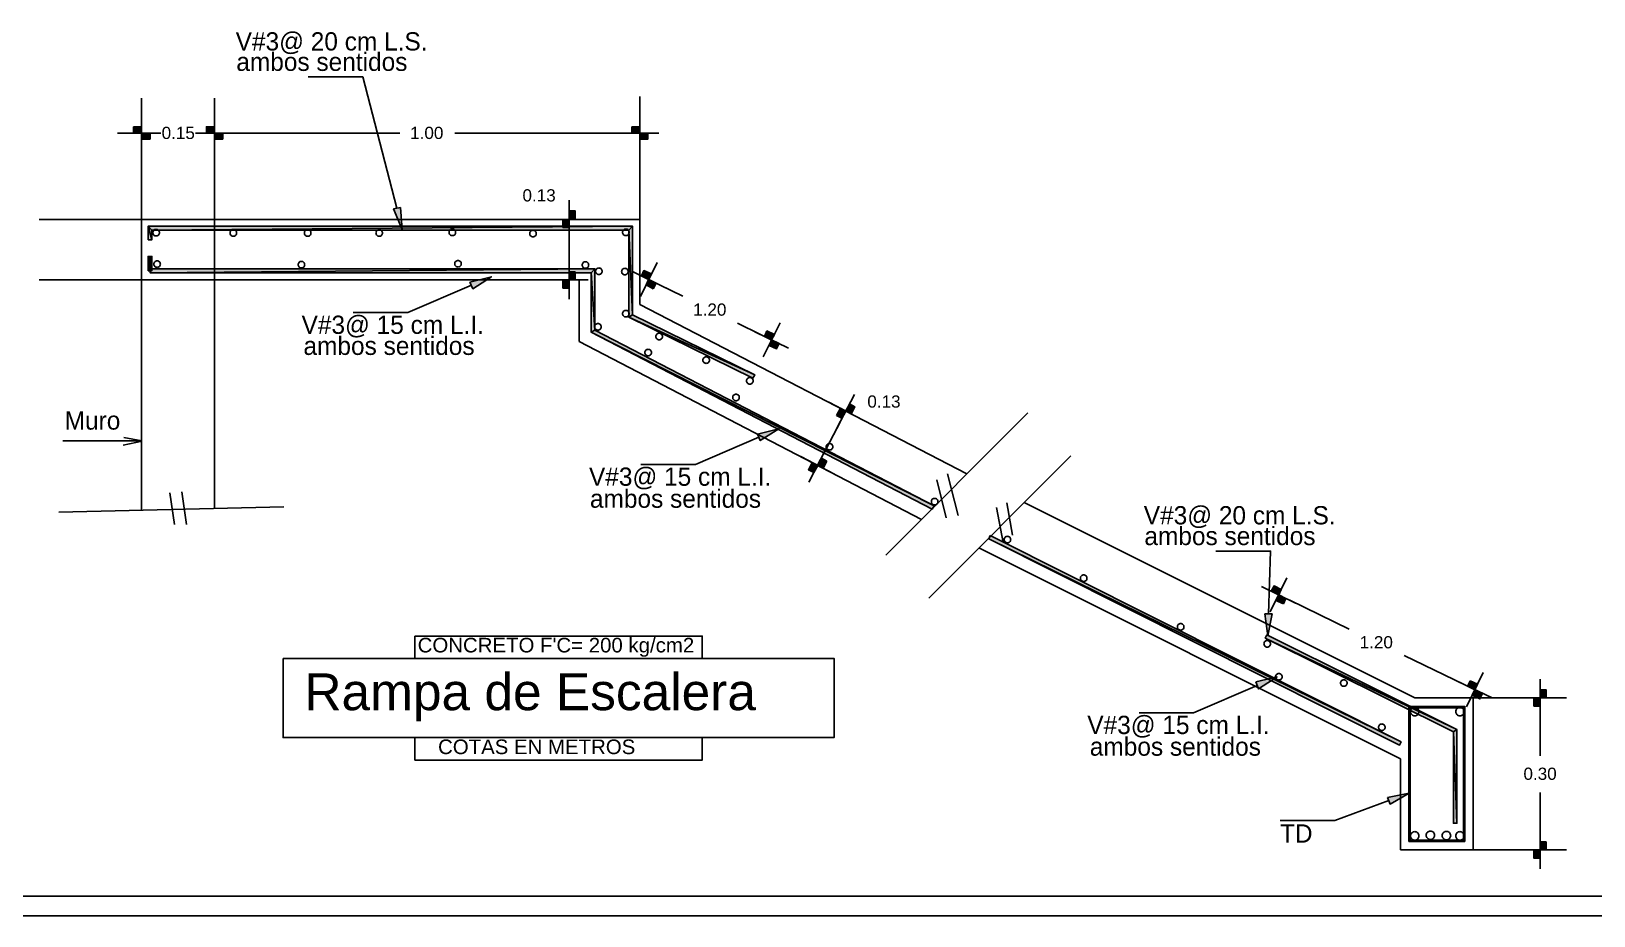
# Model space of a CAD drawing. Header units: metres. Extents: x 2.9 to 42.8, y 1.7 to 28.7.
# Drawn here: x 27.29 to 36.07, y 1.68 to 6.65 of the extents above; entities that cross this region are included whole.
import ezdxf

# ---------------------------------------------------------------- set-up
doc = ezdxf.new("R2010")
doc.units = ezdxf.units.M
for name, color, linetype in [('AMARILLO', 2, 'Continuous'), ('CIAN', 4, 'Continuous'), ('NEGRO', 7, 'Continuous'), ('RELLENO_NEGRO', 7, 'Continuous'), ('TEXTO', 7, 'Continuous')]:
    doc.layers.add(name, color=color, linetype=linetype)
doc.layers.add('RGB_000_184_184', color=7, linetype='Continuous', true_color=0x00b8b8)
doc.styles.add('ArialMT', font='arial.ttf')

msp = doc.modelspace()

# ---------------------------------------------------------------- hatches: boundary and pattern name
at = {"layer": 'RELLENO_NEGRO'}
h = msp.add_hatch(color=256, dxfattribs=at)
h.dxf.hatch_style = 1
h.paths.add_polyline_path([(27.8642, 6.1119), (27.8642, 6.0766), (27.91, 6.1119), (27.8642, 6.1119)])
h.paths.add_polyline_path([(27.8642, 6.0766), (27.91, 6.1119), (27.91, 6.0766), (27.8642, 6.0766)])
h = msp.add_hatch(color=256, dxfattribs=at)
h.dxf.hatch_style = 1
h.paths.add_polyline_path([(27.91, 6.0766), (27.91, 6.0431), (27.9576, 6.0766), (27.91, 6.0766)])
h.paths.add_polyline_path([(27.91, 6.0431), (27.9576, 6.0766), (27.9576, 6.0431), (27.91, 6.0431)])
h = msp.add_hatch(color=256, dxfattribs=at)
h.dxf.hatch_style = 1
h.paths.add_polyline_path([(28.321, 6.0766), (28.321, 6.1119), (28.2751, 6.0766), (28.321, 6.0766)])
h.paths.add_polyline_path([(28.321, 6.1119), (28.2751, 6.0766), (28.2751, 6.1119), (28.321, 6.1119)])
h = msp.add_hatch(color=256, dxfattribs=at)
h.dxf.hatch_style = 1
h.paths.add_polyline_path([(28.321, 6.0766), (28.321, 6.1119), (28.2751, 6.0766), (28.321, 6.0766)])
h.paths.add_polyline_path([(28.321, 6.1119), (28.2751, 6.0766), (28.2751, 6.1119), (28.321, 6.1119)])
h = msp.add_hatch(color=256, dxfattribs=at)
h.dxf.hatch_style = 1
h.paths.add_polyline_path([(28.3669, 6.0431), (28.3669, 6.0766), (28.321, 6.0431), (28.3669, 6.0431)])
h.paths.add_polyline_path([(28.3669, 6.0766), (28.321, 6.0431), (28.321, 6.0766), (28.3669, 6.0766)])
h = msp.add_hatch(color=256, dxfattribs=at)
h.dxf.hatch_style = 1
h.paths.add_polyline_path([(28.3669, 6.0431), (28.3669, 6.0766), (28.321, 6.0431), (28.3669, 6.0431)])
h.paths.add_polyline_path([(28.3669, 6.0766), (28.321, 6.0431), (28.321, 6.0766), (28.3669, 6.0766)])
h = msp.add_hatch(color=256, dxfattribs=at)
h.dxf.hatch_style = 1
h.paths.add_polyline_path([(30.6652, 6.1119), (30.6652, 6.0766), (30.7111, 6.1119), (30.6652, 6.1119)])
h.paths.add_polyline_path([(30.6652, 6.0766), (30.7111, 6.1119), (30.7111, 6.0766), (30.6652, 6.0766)])
h = msp.add_hatch(color=256, dxfattribs=at)
h.dxf.hatch_style = 1
h.paths.add_polyline_path([(30.7111, 6.0766), (30.7111, 6.0431), (30.7569, 6.0766), (30.7111, 6.0766)])
h.paths.add_polyline_path([(30.7111, 6.0431), (30.7569, 6.0766), (30.7569, 6.0431), (30.7111, 6.0431)])
h = msp.add_hatch(color=256, dxfattribs=at)
h.dxf.hatch_style = 1
h.paths.add_polyline_path([(29.3652, 5.6586), (29.3758, 5.5351), (29.3264, 5.6497), (29.3652, 5.6586)])
h = msp.add_hatch(color=256, dxfattribs=at)
h.dxf.hatch_style = 1
h.paths.add_polyline_path([(30.3142, 5.5915), (30.3477, 5.5915), (30.3142, 5.6392), (30.3142, 5.5915)])
h.paths.add_polyline_path([(30.3477, 5.5915), (30.3142, 5.6392), (30.3477, 5.6392), (30.3477, 5.5915)])
h = msp.add_hatch(color=256, dxfattribs=at)
h.dxf.hatch_style = 1
h.paths.add_polyline_path([(27.9471, 5.4769), (27.9682, 5.4769), (27.9471, 5.5527), (27.9471, 5.4769)])
h.paths.add_polyline_path([(27.9682, 5.4769), (27.9471, 5.5527), (27.9682, 5.5316), (27.9682, 5.4769)])
h.paths.add_polyline_path([(27.9471, 5.5527), (27.9682, 5.5316), (30.6705, 5.5527), (27.9471, 5.5527)])
h.paths.add_polyline_path([(27.9682, 5.5316), (30.6705, 5.5527), (30.6493, 5.5316), (27.9682, 5.5316)])
h.paths.add_polyline_path([(30.6705, 5.5527), (30.6493, 5.5316), (30.6705, 5.0553), (30.6705, 5.5527)])
h.paths.add_polyline_path([(30.6493, 5.5316), (30.6705, 5.0553), (30.6493, 5.0412), (30.6493, 5.5316)])
h.paths.add_polyline_path([(30.6705, 5.0553), (30.6493, 5.0412), (31.3567, 4.7184), (30.6705, 5.0553)])
h.paths.add_polyline_path([(30.6493, 5.0412), (31.3567, 4.7184), (31.3461, 4.699), (30.6493, 5.0412)])
h = msp.add_hatch(color=256, dxfattribs=at)
h.dxf.hatch_style = 1
h.paths.add_polyline_path([(30.2789, 5.5457), (30.3142, 5.5457), (30.2789, 5.5915), (30.2789, 5.5457)])
h.paths.add_polyline_path([(30.3142, 5.5457), (30.2789, 5.5915), (30.3142, 5.5915), (30.3142, 5.5457)])
h = msp.add_hatch(color=256, dxfattribs=at)
h.dxf.hatch_style = 1
h.paths.add_polyline_path([(27.9471, 5.3022), (27.9682, 5.3022), (27.9471, 5.3834), (27.9471, 5.3022)])
h.paths.add_polyline_path([(27.9682, 5.3022), (27.9471, 5.3834), (27.9682, 5.3834), (27.9682, 5.3022)])
h = msp.add_hatch(color=256, dxfattribs=at)
h.dxf.hatch_style = 1
h.paths.add_polyline_path([(27.9576, 5.3128), (27.9576, 5.2917), (30.4588, 5.3128), (27.9576, 5.3128)])
h.paths.add_polyline_path([(27.9576, 5.2917), (30.4588, 5.3128), (30.4377, 5.2917), (27.9576, 5.2917)])
h.paths.add_polyline_path([(30.4588, 5.3128), (30.4377, 5.2917), (30.4588, 4.9689), (30.4588, 5.3128)])
h.paths.add_polyline_path([(30.4377, 5.2917), (30.4588, 4.9689), (30.4377, 4.9565), (30.4377, 5.2917)])
h.paths.add_polyline_path([(30.4588, 4.9689), (30.4377, 4.9565), (32.3656, 3.9811), (30.4588, 4.9689)])
h.paths.add_polyline_path([(30.4377, 4.9565), (32.3656, 3.9811), (32.355, 3.9635), (30.4377, 4.9565)])
h = msp.add_hatch(color=256, dxfattribs=at)
h.dxf.hatch_style = 1
h.paths.add_polyline_path([(30.3477, 5.297), (30.3142, 5.297), (30.3477, 5.2511), (30.3477, 5.297)])
h.paths.add_polyline_path([(30.3142, 5.297), (30.3477, 5.2511), (30.3142, 5.2511), (30.3142, 5.297)])
h = msp.add_hatch(color=256, dxfattribs=at)
h.dxf.hatch_style = 1
h.paths.add_polyline_path([(30.7605, 5.2529), (30.7763, 5.2846), (30.7199, 5.274), (30.7605, 5.2529)])
h.paths.add_polyline_path([(30.7763, 5.2846), (30.7199, 5.274), (30.734, 5.304), (30.7763, 5.2846)])
h = msp.add_hatch(color=256, dxfattribs=at)
h.dxf.hatch_style = 1
h.paths.add_polyline_path([(29.755, 5.2387), (29.8768, 5.2687), (29.7727, 5.2017), (29.755, 5.2387)])
h = msp.add_hatch(color=256, dxfattribs=at)
h.dxf.hatch_style = 1
h.paths.add_polyline_path([(30.3142, 5.2511), (30.2789, 5.2511), (30.3142, 5.2052), (30.3142, 5.2511)])
h.paths.add_polyline_path([(30.2789, 5.2511), (30.3142, 5.2052), (30.2789, 5.2052), (30.2789, 5.2511)])
h = msp.add_hatch(color=256, dxfattribs=at)
h.dxf.hatch_style = 1
h.paths.add_polyline_path([(30.7869, 5.2017), (30.8028, 5.2335), (30.7463, 5.2229), (30.7869, 5.2017)])
h.paths.add_polyline_path([(30.8028, 5.2335), (30.7463, 5.2229), (30.7605, 5.2529), (30.8028, 5.2335)])
h = msp.add_hatch(color=256, dxfattribs=at)
h.dxf.hatch_style = 1
h.paths.add_polyline_path([(31.4254, 4.9653), (31.4113, 4.9336), (31.4678, 4.9442), (31.4254, 4.9653)])
h.paths.add_polyline_path([(31.4113, 4.9336), (31.4678, 4.9442), (31.4519, 4.9142), (31.4113, 4.9336)])
h = msp.add_hatch(color=256, dxfattribs=at)
h.dxf.hatch_style = 1
h.paths.add_polyline_path([(31.4519, 4.9142), (31.4378, 4.8824), (31.4942, 4.893), (31.4519, 4.9142)])
h.paths.add_polyline_path([(31.4378, 4.8824), (31.4942, 4.893), (31.4784, 4.863), (31.4378, 4.8824)])
h = msp.add_hatch(color=256, dxfattribs=at)
h.dxf.hatch_style = 1
h.paths.add_polyline_path([(31.817, 4.4891), (31.847, 4.4732), (31.8382, 4.5297), (31.817, 4.4891)])
h.paths.add_polyline_path([(31.847, 4.4732), (31.8382, 4.5297), (31.8682, 4.5138), (31.847, 4.4732)])
h = msp.add_hatch(color=256, dxfattribs=at)
h.dxf.hatch_style = 1
h.paths.add_polyline_path([(31.8682, 4.5138), (31.8982, 4.4979), (31.8893, 4.5544), (31.8682, 4.5138)])
h.paths.add_polyline_path([(31.8982, 4.4979), (31.8893, 4.5544), (31.9193, 4.5385), (31.8982, 4.4979)])
h = msp.add_hatch(color=256, dxfattribs=at)
h.dxf.hatch_style = 1
h.paths.add_polyline_path([(31.3725, 4.385), (31.4925, 4.415), (31.3884, 4.348), (31.3725, 4.385)])
h = msp.add_hatch(color=256, dxfattribs=at)
h.dxf.hatch_style = 1
h.paths.add_polyline_path([(31.7112, 4.2086), (31.6794, 4.2245), (31.69, 4.1681), (31.7112, 4.2086)])
h.paths.add_polyline_path([(31.6794, 4.2245), (31.69, 4.1681), (31.6583, 4.1839), (31.6794, 4.2245)])
h = msp.add_hatch(color=256, dxfattribs=at)
h.dxf.hatch_style = 1
h.paths.add_polyline_path([(31.7623, 4.2333), (31.7324, 4.2492), (31.7412, 4.1928), (31.7623, 4.2333)])
h.paths.add_polyline_path([(31.7324, 4.2492), (31.7412, 4.1928), (31.7112, 4.2086), (31.7324, 4.2492)])
h = msp.add_hatch(color=256, dxfattribs=at)
h.dxf.hatch_style = 1
h.paths.add_polyline_path([(32.6813, 3.8153), (32.6725, 3.7959), (34.9903, 2.6547), (32.6813, 3.8153)])
h.paths.add_polyline_path([(32.6725, 3.7959), (34.9903, 2.6547), (34.9814, 2.637), (32.6725, 3.7959)])
h = msp.add_hatch(color=256, dxfattribs=at)
h.dxf.hatch_style = 1
h.paths.add_polyline_path([(34.3023, 3.4819), (34.3165, 3.5119), (34.26, 3.5013), (34.3023, 3.4819)])
h.paths.add_polyline_path([(34.3165, 3.5119), (34.26, 3.5013), (34.2759, 3.5313), (34.3165, 3.5119)])
h = msp.add_hatch(color=256, dxfattribs=at)
h.dxf.hatch_style = 1
h.paths.add_polyline_path([(34.3288, 3.4308), (34.3429, 3.4607), (34.2865, 3.4502), (34.3288, 3.4308)])
h.paths.add_polyline_path([(34.3429, 3.4607), (34.2865, 3.4502), (34.3023, 3.4819), (34.3429, 3.4607)])
h = msp.add_hatch(color=256, dxfattribs=at)
h.dxf.hatch_style = 1
h.paths.add_polyline_path([(34.2653, 3.3743), (34.2406, 3.2508), (34.2247, 3.3743), (34.2653, 3.3743)])
h = msp.add_hatch(color=256, dxfattribs=at)
h.dxf.hatch_style = 1
h.paths.add_polyline_path([(34.2353, 3.2561), (34.2265, 3.2385), (35.3042, 2.7234), (34.2353, 3.2561)])
h.paths.add_polyline_path([(34.2265, 3.2385), (35.3042, 2.7234), (35.2848, 2.7111), (34.2265, 3.2385)])
h.paths.add_polyline_path([(35.3042, 2.7234), (35.2848, 2.7111), (35.3042, 2.1978), (35.3042, 2.7234)])
h.paths.add_polyline_path([(35.2848, 2.7111), (35.3042, 2.1978), (35.2848, 2.1978), (35.2848, 2.7111)])
h = msp.add_hatch(color=256, dxfattribs=at)
h.dxf.hatch_style = 1
h.paths.add_polyline_path([(34.1736, 2.9916), (34.2935, 3.0198), (34.1895, 2.9528), (34.1736, 2.9916)])
h = msp.add_hatch(color=256, dxfattribs=at)
h.dxf.hatch_style = 1
h.paths.add_polyline_path([(35.3783, 2.9986), (35.3642, 2.9669), (35.4207, 2.9792), (35.3783, 2.9986)])
h.paths.add_polyline_path([(35.3642, 2.9669), (35.4207, 2.9792), (35.4048, 2.9475), (35.3642, 2.9669)])
h = msp.add_hatch(color=256, dxfattribs=at)
h.dxf.hatch_style = 1
h.paths.add_polyline_path([(35.4048, 2.9475), (35.3907, 2.9175), (35.4471, 2.9281), (35.4048, 2.9475)])
h.paths.add_polyline_path([(35.3907, 2.9175), (35.4471, 2.9281), (35.433, 2.8963), (35.3907, 2.9175)])
h = msp.add_hatch(color=256, dxfattribs=at)
h.dxf.hatch_style = 1
h.paths.add_polyline_path([(35.7364, 2.8557), (35.7717, 2.8557), (35.7364, 2.9016), (35.7364, 2.8557)])
h.paths.add_polyline_path([(35.7717, 2.8557), (35.7364, 2.9016), (35.7717, 2.9016), (35.7717, 2.8557)])
h = msp.add_hatch(color=256, dxfattribs=at)
h.dxf.hatch_style = 1
h.paths.add_polyline_path([(35.7717, 2.9016), (35.8052, 2.9016), (35.7717, 2.9475), (35.7717, 2.9016)])
h.paths.add_polyline_path([(35.8052, 2.9016), (35.7717, 2.9475), (35.8052, 2.9475), (35.8052, 2.9016)])
h = msp.add_hatch(color=256, dxfattribs=at)
h.dxf.hatch_style = 1
h.paths.add_polyline_path([(35.0344, 2.854), (35.0414, 2.8469), (35.3483, 2.854), (35.0344, 2.854)])
h.paths.add_polyline_path([(35.0414, 2.8469), (35.3483, 2.854), (35.3413, 2.8469), (35.0414, 2.8469)])
h.paths.add_polyline_path([(35.3483, 2.854), (35.3413, 2.8469), (35.3483, 2.0955), (35.3483, 2.854)])
h.paths.add_polyline_path([(35.3413, 2.8469), (35.3483, 2.0955), (35.3413, 2.1026), (35.3413, 2.8469)])
h.paths.add_polyline_path([(35.3483, 2.0955), (35.3413, 2.1026), (35.0344, 2.0955), (35.3483, 2.0955)])
h.paths.add_polyline_path([(35.3413, 2.1026), (35.0344, 2.0955), (35.0414, 2.1026), (35.3413, 2.1026)])
h.paths.add_polyline_path([(35.0344, 2.0955), (35.0414, 2.1026), (35.0344, 2.854), (35.0344, 2.0955)])
h.paths.add_polyline_path([(35.0414, 2.1026), (35.0344, 2.854), (35.0414, 2.8469), (35.0414, 2.1026)])
h = msp.add_hatch(color=256, dxfattribs=at)
h.dxf.hatch_style = 1
h.paths.add_polyline_path([(34.9144, 2.3424), (35.0361, 2.3671), (34.9285, 2.3054), (34.9144, 2.3424)])
h = msp.add_hatch(color=256, dxfattribs=at)
h.dxf.hatch_style = 1
h.paths.add_polyline_path([(35.7717, 2.0479), (35.7364, 2.0479), (35.7717, 2.002), (35.7717, 2.0479)])
h.paths.add_polyline_path([(35.7364, 2.0479), (35.7717, 2.002), (35.7364, 2.002), (35.7364, 2.0479)])
h = msp.add_hatch(color=256, dxfattribs=at)
h.dxf.hatch_style = 1
h.paths.add_polyline_path([(35.8052, 2.0937), (35.7717, 2.0937), (35.8052, 2.0479), (35.8052, 2.0937)])
h.paths.add_polyline_path([(35.7717, 2.0937), (35.8052, 2.0479), (35.7717, 2.0479), (35.7717, 2.0937)])

# ---------------------------------------------------------------- linework, layer by layer
at = {"layer": 'AMARILLO', "lineweight": -3}
for points in [[(27.843, 6.0766), (27.7742, 6.0766)], [(28.388, 6.0766), (28.4568, 6.0766)], [(28.388, 6.0766), (29.3617, 6.0766)], [(30.6423, 6.0766), (29.6704, 6.0766)], [(30.3142, 5.5245), (30.3142, 5.3181)], [(30.8222, 5.2229), (30.9527, 5.1594)], [(31.3902, 4.9442), (31.2596, 5.0077)], [(31.7412, 4.2704), (31.8364, 4.4521)], [(34.3641, 3.4519), (34.6992, 3.2879)], [(35.3448, 2.9774), (35.0079, 3.1397)], [(35.7717, 2.8328), (35.7717, 2.577)], [(35.7717, 2.1149), (35.7717, 2.3707)]]:
    msp.add_lwpolyline(points, dxfattribs=at)
at = {"layer": 'CIAN', "lineweight": -3}
for points in [[(29.4464, 3.2491), (29.4464, 3.1238), (31.0621, 3.1238), (31.0621, 3.2491)], [(28.7055, 3.1238), (28.7055, 2.6793), (31.8029, 2.6793), (31.8029, 3.1238)], [(29.4464, 2.6793), (29.4464, 2.5523), (31.0621, 2.5523), (31.0621, 2.6793)]]:
    msp.add_lwpolyline(points, close=True, dxfattribs=at)
at = {"layer": 'NEGRO', "lineweight": -3}
for points in [[(29.3458, 5.655), (29.1536, 6.3923), (28.9084, 6.3923), (28.8466, 6.3923)], [(27.91, 5.5915), (27.91, 6.2724)], [(28.321, 5.2511), (28.321, 6.2724)], [(30.7111, 5.5915), (30.7111, 6.2812)], [(27.91, 5.9708), (27.91, 6.1842)], [(28.321, 6.1842), (28.321, 5.9708)], [(30.7111, 5.9708), (30.7111, 6.1842)], [(27.8042, 6.0766), (28.0176, 6.0766)], [(28.4268, 6.0766), (28.2134, 6.0766)], [(30.6052, 6.0766), (30.8187, 6.0766)], [(30.3142, 5.4857), (30.3142, 5.6991)], [(27.91, 5.5915), (27.335, 5.5915)], [(27.91, 5.5915), (28.321, 5.5915)], [(27.91, 5.5915), (27.91, 5.2511)], [(28.321, 5.5915), (30.7111, 5.5915)], [(30.42, 5.5915), (30.2066, 5.5915)], [(30.7111, 5.5915), (30.7111, 5.1135)], [(30.3142, 5.3569), (30.3142, 5.1435)], [(30.8557, 5.207), (30.6652, 5.3005)], [(30.8081, 5.3481), (30.7146, 5.1576)], [(27.91, 5.2511), (27.335, 5.2511)], [(27.91, 5.2511), (27.91, 3.9564)], [(28.321, 5.2511), (27.91, 5.2511)], [(28.321, 5.2511), (30.3706, 5.2511)], [(28.321, 5.2511), (28.321, 3.967)], [(29.7639, 5.2211), (29.4076, 5.0677), (29.1606, 5.0677), (29.0989, 5.0677)], [(30.2066, 5.2511), (30.42, 5.2511)], [(30.3706, 5.2511), (30.3706, 4.9054)], [(30.7111, 5.1135), (32.549, 4.161)], [(31.4043, 4.8189), (31.4995, 5.0094)], [(31.3567, 4.9601), (31.5472, 4.8666)], [(30.3706, 4.9054), (32.295, 3.9053)], [(31.8188, 4.4185), (31.9176, 4.6073)], [(31.9634, 4.4644), (31.7729, 4.5632)], [(32.094, 3.7042), (32.893, 4.5032)], [(27.4673, 4.3462), (27.9118, 4.3462)], [(27.9135, 4.3445), (27.8059, 4.3215)], [(27.9118, 4.3462), (27.8112, 4.3656)], [(31.3796, 4.3674), (31.0233, 4.2139), (30.7763, 4.2139), (30.7164, 4.2139)], [(31.7588, 4.3039), (31.6618, 4.1152)], [(31.6159, 4.258), (31.8047, 4.1593)], [(32.3356, 3.4625), (33.1347, 4.2616)], [(32.4397, 4.161), (32.4997, 3.9264)], [(28.0688, 4.0552), (28.0952, 3.877)], [(28.1358, 4.0605), (28.1622, 3.877)], [(32.3797, 4.1275), (32.4326, 3.9141)], [(27.4443, 3.9458), (28.7091, 3.9758)], [(32.7166, 3.9723), (32.7537, 3.7747)], [(32.7748, 3.9987), (32.8066, 3.8171)], [(32.8718, 4.0005), (35.0679, 2.9016)], [(32.6161, 3.7447), (34.9867, 2.5594)], [(34.2459, 3.3743), (34.2565, 3.7271), (34.0113, 3.7271), (33.9496, 3.7271)], [(34.3976, 3.4343), (34.2053, 3.5278)], [(34.3482, 3.5772), (34.2547, 3.3849)], [(35.3095, 2.9933), (35.5018, 2.9016)], [(35.3589, 2.8522), (35.4524, 3.0445)], [(35.7717, 2.7958), (35.7717, 3.0074)], [(34.1806, 2.9722), (33.8243, 2.8187), (33.5774, 2.8187), (33.5174, 2.8187)], [(35.396, 2.9016), (35.0679, 2.9016)], [(35.396, 2.9016), (35.396, 2.0479)], [(35.396, 2.9016), (35.9198, 2.9016)], [(35.8775, 2.9016), (35.6641, 2.9016)], [(34.9867, 2.0479), (34.9867, 2.5594)], [(34.9215, 2.3248), (34.6181, 2.2137), (34.3729, 2.2137), (34.3112, 2.2137)], [(35.7717, 2.1537), (35.7717, 1.9403)], [(35.396, 2.0479), (34.9867, 2.0479)], [(35.396, 2.0479), (35.9198, 2.0479)], [(35.6641, 2.0479), (35.8775, 2.0479)]]:
    msp.add_lwpolyline(points, dxfattribs=at)
for points in [[(27.8642, 6.1119), (27.8642, 6.0766), (27.91, 6.1119)], [(27.8642, 6.0766), (27.91, 6.1119), (27.91, 6.0766)], [(27.91, 6.0766), (27.91, 6.0431), (27.9576, 6.0766)], [(27.91, 6.0431), (27.9576, 6.0766), (27.9576, 6.0431)], [(28.321, 6.0766), (28.321, 6.1119), (28.2751, 6.0766)], [(28.321, 6.1119), (28.2751, 6.0766), (28.2751, 6.1119)], [(28.3669, 6.0431), (28.3669, 6.0766), (28.321, 6.0431)], [(28.3669, 6.0766), (28.321, 6.0431), (28.321, 6.0766)], [(30.6652, 6.1119), (30.6652, 6.0766), (30.7111, 6.1119)], [(30.6652, 6.0766), (30.7111, 6.1119), (30.7111, 6.0766)], [(30.7111, 6.0766), (30.7111, 6.0431), (30.7569, 6.0766)], [(30.7111, 6.0431), (30.7569, 6.0766), (30.7569, 6.0431)], [(29.3652, 5.6586), (29.3758, 5.5351), (29.3264, 5.6497)], [(30.3142, 5.5915), (30.3477, 5.5915), (30.3142, 5.6392)], [(30.3477, 5.5915), (30.3142, 5.6392), (30.3477, 5.6392)], [(27.9471, 5.4769), (27.9682, 5.4769), (27.9471, 5.5527)], [(27.9682, 5.4769), (27.9471, 5.5527), (27.9682, 5.5316)], [(27.9471, 5.5527), (27.9682, 5.5316), (30.6705, 5.5527)], [(27.9682, 5.5316), (30.6705, 5.5527), (30.6493, 5.5316)], [(28.0106, 5.5166), (28.0102, 5.5203), (28.0091, 5.5238), (28.0074, 5.5269), (28.0051, 5.5297), (28.0024, 5.5319), (27.9992, 5.5336), (27.9958, 5.5347), (27.992, 5.5351), (27.9883, 5.5347), (27.9848, 5.5336), (27.9817, 5.5319), (27.9789, 5.5297), (27.9767, 5.5269), (27.975, 5.5238), (27.9739, 5.5203), (27.9735, 5.5166), (27.9739, 5.5128), (27.975, 5.5094), (27.9767, 5.5062), (27.9789, 5.5035), (27.9817, 5.5012), (27.9848, 5.4995), (27.9883, 5.4984), (27.992, 5.498), (27.9958, 5.4984), (27.9992, 5.4995), (28.0024, 5.5012), (28.0051, 5.5035), (28.0074, 5.5062), (28.0091, 5.5094), (28.0102, 5.5128)], [(29.6757, 5.5183), (29.6753, 5.5221), (29.6742, 5.5255), (29.6725, 5.5287), (29.6702, 5.5314), (29.6675, 5.5337), (29.6644, 5.5354), (29.6609, 5.5365), (29.6571, 5.5368), (29.6534, 5.5365), (29.6499, 5.5354), (29.6468, 5.5337), (29.6441, 5.5314), (29.6418, 5.5287), (29.6401, 5.5255), (29.639, 5.5221), (29.6386, 5.5183), (29.639, 5.5146), (29.6401, 5.5111), (29.6418, 5.508), (29.6441, 5.5052), (29.6468, 5.503), (29.6499, 5.5013), (29.6534, 5.5002), (29.6571, 5.4998), (29.6609, 5.5002), (29.6644, 5.5013), (29.6675, 5.503), (29.6702, 5.5052), (29.6725, 5.508), (29.6742, 5.5111), (29.6753, 5.5146)], [(30.2789, 5.5457), (30.3142, 5.5457), (30.2789, 5.5915)], [(30.3142, 5.5457), (30.2789, 5.5915), (30.3142, 5.5915)], [(30.6511, 5.5183), (30.6507, 5.5221), (30.6496, 5.5255), (30.6479, 5.5287), (30.6457, 5.5314), (30.6429, 5.5337), (30.6398, 5.5354), (30.6363, 5.5365), (30.6326, 5.5368), (30.6288, 5.5365), (30.6254, 5.5354), (30.6222, 5.5337), (30.6195, 5.5314), (30.6172, 5.5287), (30.6155, 5.5255), (30.6144, 5.5221), (30.6141, 5.5183), (30.6144, 5.5146), (30.6155, 5.5111), (30.6172, 5.508), (30.6195, 5.5052), (30.6222, 5.503), (30.6254, 5.5013), (30.6288, 5.5002), (30.6326, 5.4998), (30.6363, 5.5002), (30.6398, 5.5013), (30.6429, 5.503), (30.6457, 5.5052), (30.6479, 5.508), (30.6496, 5.5111), (30.6507, 5.5146)], [(30.6705, 5.5527), (30.6493, 5.5316), (30.6705, 5.0553)], [(28.4445, 5.5148), (28.4441, 5.5185), (28.443, 5.522), (28.4413, 5.5252), (28.439, 5.5279), (28.4363, 5.5302), (28.4332, 5.5319), (28.4297, 5.5329), (28.426, 5.5333), (28.4222, 5.5329), (28.4187, 5.5319), (28.4156, 5.5302), (28.4129, 5.5279), (28.4106, 5.5252), (28.4089, 5.522), (28.4078, 5.5185), (28.4074, 5.5148), (28.4078, 5.5111), (28.4089, 5.5076), (28.4106, 5.5044), (28.4129, 5.5017), (28.4156, 5.4994), (28.4187, 5.4977), (28.4222, 5.4967), (28.426, 5.4963), (28.4297, 5.4967), (28.4332, 5.4977), (28.4363, 5.4994), (28.439, 5.5017), (28.4413, 5.5044), (28.443, 5.5076), (28.4441, 5.5111)], [(28.8625, 5.5148), (28.8621, 5.5185), (28.8611, 5.522), (28.8594, 5.5252), (28.8571, 5.5279), (28.8543, 5.5302), (28.8512, 5.5319), (28.8477, 5.5329), (28.844, 5.5333), (28.8403, 5.5329), (28.8368, 5.5319), (28.8336, 5.5302), (28.8309, 5.5279), (28.8286, 5.5252), (28.8269, 5.522), (28.8258, 5.5185), (28.8255, 5.5148), (28.8258, 5.5111), (28.8269, 5.5076), (28.8286, 5.5044), (28.8309, 5.5017), (28.8336, 5.4994), (28.8368, 5.4977), (28.8403, 5.4967), (28.844, 5.4963), (28.8477, 5.4967), (28.8512, 5.4977), (28.8543, 5.4994), (28.8571, 5.5017), (28.8594, 5.5044), (28.8611, 5.5076), (28.8621, 5.5111)], [(29.2647, 5.5148), (29.2643, 5.5185), (29.2632, 5.522), (29.2615, 5.5252), (29.2593, 5.5279), (29.2565, 5.5302), (29.2534, 5.5319), (29.2499, 5.5329), (29.2462, 5.5333), (29.2424, 5.5329), (29.239, 5.5319), (29.2358, 5.5302), (29.2331, 5.5279), (29.2308, 5.5252), (29.2291, 5.522), (29.228, 5.5185), (29.2276, 5.5148), (29.228, 5.5111), (29.2291, 5.5076), (29.2308, 5.5044), (29.2331, 5.5017), (29.2358, 5.4994), (29.239, 5.4977), (29.2424, 5.4967), (29.2462, 5.4963), (29.2499, 5.4967), (29.2534, 5.4977), (29.2565, 5.4994), (29.2593, 5.5017), (29.2615, 5.5044), (29.2632, 5.5076), (29.2643, 5.5111)], [(30.129, 5.5113), (30.1286, 5.515), (30.1275, 5.5185), (30.1258, 5.5216), (30.1236, 5.5244), (30.1208, 5.5266), (30.1177, 5.5283), (30.1142, 5.5294), (30.1105, 5.5298), (30.1067, 5.5294), (30.1033, 5.5283), (30.1001, 5.5266), (30.0974, 5.5244), (30.0951, 5.5216), (30.0934, 5.5185), (30.0923, 5.515), (30.0919, 5.5113), (30.0923, 5.5075), (30.0934, 5.5041), (30.0951, 5.5009), (30.0974, 5.4982), (30.1001, 5.4959), (30.1033, 5.4942), (30.1067, 5.4931), (30.1105, 5.4928), (30.1142, 5.4931), (30.1177, 5.4942), (30.1208, 5.4959), (30.1236, 5.4982), (30.1258, 5.5009), (30.1275, 5.5041), (30.1286, 5.5075)], [(30.6493, 5.5316), (30.6705, 5.0553), (30.6493, 5.0412)], [(27.9471, 5.3022), (27.9682, 5.3022), (27.9471, 5.3834)], [(27.9682, 5.3022), (27.9471, 5.3834), (27.9682, 5.3834)], [(28.0158, 5.3402), (28.0155, 5.3439), (28.0144, 5.3474), (28.0127, 5.3505), (28.0104, 5.3533), (28.0077, 5.3555), (28.0045, 5.3572), (28.0011, 5.3583), (27.9973, 5.3587), (27.9936, 5.3583), (27.9901, 5.3572), (27.987, 5.3555), (27.9842, 5.3533), (27.982, 5.3505), (27.9803, 5.3474), (27.9792, 5.3439), (27.9788, 5.3402), (27.9792, 5.3364), (27.9803, 5.333), (27.982, 5.3298), (27.9842, 5.3271), (27.987, 5.3248), (27.9901, 5.3231), (27.9936, 5.322), (27.9973, 5.3217), (28.0011, 5.322), (28.0045, 5.3231), (28.0077, 5.3248), (28.0104, 5.3271), (28.0127, 5.3298), (28.0144, 5.333), (28.0155, 5.3364)], [(29.7074, 5.3419), (29.707, 5.3457), (29.706, 5.3491), (29.7043, 5.3523), (29.702, 5.355), (29.6993, 5.3573), (29.6961, 5.359), (29.6926, 5.3601), (29.6889, 5.3605), (29.6852, 5.3601), (29.6817, 5.359), (29.6785, 5.3573), (29.6758, 5.355), (29.6735, 5.3523), (29.6718, 5.3491), (29.6708, 5.3457), (29.6704, 5.3419), (29.6708, 5.3382), (29.6718, 5.3347), (29.6735, 5.3316), (29.6758, 5.3288), (29.6785, 5.3266), (29.6817, 5.3249), (29.6852, 5.3238), (29.6889, 5.3234), (29.6926, 5.3238), (29.6961, 5.3249), (29.6993, 5.3266), (29.702, 5.3288), (29.7043, 5.3316), (29.706, 5.3347), (29.707, 5.3382)], [(27.9576, 5.3128), (27.9576, 5.2917), (30.4588, 5.3128)], [(27.9576, 5.2917), (30.4588, 5.3128), (30.4377, 5.2917)], [(28.8272, 5.3366), (28.8269, 5.3404), (28.8258, 5.3439), (28.8241, 5.347), (28.8218, 5.3497), (28.8191, 5.352), (28.8159, 5.3537), (28.8124, 5.3548), (28.8087, 5.3552), (28.805, 5.3548), (28.8015, 5.3537), (28.7984, 5.352), (28.7956, 5.3497), (28.7934, 5.347), (28.7917, 5.3439), (28.7906, 5.3404), (28.7902, 5.3366), (28.7906, 5.3329), (28.7917, 5.3294), (28.7934, 5.3263), (28.7956, 5.3235), (28.7984, 5.3213), (28.8015, 5.3196), (28.805, 5.3185), (28.8087, 5.3181), (28.8124, 5.3185), (28.8159, 5.3196), (28.8191, 5.3213), (28.8218, 5.3235), (28.8241, 5.3263), (28.8258, 5.3294), (28.8269, 5.3329)], [(30.3477, 5.297), (30.3142, 5.297), (30.3477, 5.2511)], [(30.3142, 5.297), (30.3477, 5.2511), (30.3142, 5.2511)], [(30.4236, 5.3349), (30.4232, 5.3386), (30.4221, 5.3421), (30.4204, 5.3452), (30.4181, 5.348), (30.4154, 5.3502), (30.4122, 5.3519), (30.4088, 5.353), (30.405, 5.3534), (30.4013, 5.353), (30.3978, 5.3519), (30.3947, 5.3502), (30.3919, 5.348), (30.3897, 5.3452), (30.388, 5.3421), (30.3869, 5.3386), (30.3865, 5.3349), (30.3869, 5.3311), (30.388, 5.3277), (30.3897, 5.3245), (30.3919, 5.3218), (30.3947, 5.3195), (30.3978, 5.3178), (30.4013, 5.3167), (30.405, 5.3164), (30.4088, 5.3167), (30.4122, 5.3178), (30.4154, 5.3195), (30.4181, 5.3218), (30.4204, 5.3245), (30.4221, 5.3277), (30.4232, 5.3311)], [(30.4588, 5.3128), (30.4377, 5.2917), (30.4588, 4.9689)], [(30.4377, 5.2917), (30.4588, 4.9689), (30.4377, 4.9565)], [(30.4994, 5.2996), (30.499, 5.3033), (30.4979, 5.3068), (30.4962, 5.31), (30.494, 5.3127), (30.4912, 5.315), (30.4881, 5.3167), (30.4846, 5.3177), (30.4809, 5.3181), (30.4771, 5.3177), (30.4737, 5.3167), (30.4705, 5.315), (30.4678, 5.3127), (30.4655, 5.31), (30.4638, 5.3068), (30.4627, 5.3033), (30.4624, 5.2996), (30.4627, 5.2959), (30.4638, 5.2924), (30.4655, 5.2892), (30.4678, 5.2865), (30.4705, 5.2842), (30.4737, 5.2825), (30.4771, 5.2815), (30.4809, 5.2811), (30.4846, 5.2815), (30.4881, 5.2825), (30.4912, 5.2842), (30.494, 5.2865), (30.4962, 5.2892), (30.4979, 5.2924), (30.499, 5.2959)], [(30.6458, 5.2978), (30.6454, 5.3016), (30.6444, 5.305), (30.6426, 5.3082), (30.6404, 5.3109), (30.6376, 5.3132), (30.6345, 5.3149), (30.631, 5.316), (30.6273, 5.3164), (30.6236, 5.316), (30.6201, 5.3149), (30.6169, 5.3132), (30.6142, 5.3109), (30.6119, 5.3082), (30.6102, 5.305), (30.6091, 5.3016), (30.6088, 5.2978), (30.6091, 5.2941), (30.6102, 5.2906), (30.6119, 5.2875), (30.6142, 5.2847), (30.6169, 5.2825), (30.6201, 5.2808), (30.6236, 5.2797), (30.6273, 5.2793), (30.631, 5.2797), (30.6345, 5.2808), (30.6376, 5.2825), (30.6404, 5.2847), (30.6426, 5.2875), (30.6444, 5.2906), (30.6454, 5.2941)], [(30.7763, 5.2846), (30.7199, 5.274), (30.734, 5.304)], [(30.7605, 5.2529), (30.7763, 5.2846), (30.7199, 5.274)], [(29.755, 5.2387), (29.8768, 5.2687), (29.7727, 5.2017)], [(30.3142, 5.2511), (30.2789, 5.2511), (30.3142, 5.2052)], [(30.2789, 5.2511), (30.3142, 5.2052), (30.2789, 5.2052)], [(30.8028, 5.2335), (30.7463, 5.2229), (30.7605, 5.2529)], [(30.7869, 5.2017), (30.8028, 5.2335), (30.7463, 5.2229)], [(30.6511, 5.0615), (30.6507, 5.0652), (30.6496, 5.0687), (30.6479, 5.0718), (30.6457, 5.0746), (30.6429, 5.0768), (30.6398, 5.0785), (30.6363, 5.0796), (30.6326, 5.08), (30.6288, 5.0796), (30.6254, 5.0785), (30.6222, 5.0768), (30.6195, 5.0746), (30.6172, 5.0718), (30.6155, 5.0687), (30.6144, 5.0652), (30.6141, 5.0615), (30.6144, 5.0577), (30.6155, 5.0543), (30.6172, 5.0511), (30.6195, 5.0484), (30.6222, 5.0461), (30.6254, 5.0444), (30.6288, 5.0433), (30.6326, 5.043), (30.6363, 5.0433), (30.6398, 5.0444), (30.6429, 5.0461), (30.6457, 5.0484), (30.6479, 5.0511), (30.6496, 5.0543), (30.6507, 5.0577)], [(30.6705, 5.0553), (30.6493, 5.0412), (31.3567, 4.7184)], [(30.6493, 5.0412), (31.3567, 4.7184), (31.3461, 4.699)], [(30.4588, 4.9689), (30.4377, 4.9565), (32.3656, 3.9811)], [(30.4377, 4.9565), (32.3656, 3.9811), (32.355, 3.9635)], [(30.4941, 4.9874), (30.4937, 4.9911), (30.4927, 4.9946), (30.4909, 4.9978), (30.4887, 5.0005), (30.4859, 5.0028), (30.4828, 5.0045), (30.4793, 5.0055), (30.4756, 5.0059), (30.4719, 5.0055), (30.4684, 5.0045), (30.4652, 5.0028), (30.4625, 5.0005), (30.4602, 4.9978), (30.4585, 4.9946), (30.4574, 4.9911), (30.4571, 4.9874), (30.4574, 4.9837), (30.4585, 4.9802), (30.4602, 4.977), (30.4625, 4.9743), (30.4652, 4.972), (30.4684, 4.9703), (30.4719, 4.9693), (30.4756, 4.9689), (30.4793, 4.9693), (30.4828, 4.9703), (30.4859, 4.972), (30.4887, 4.9743), (30.4909, 4.977), (30.4927, 4.9802), (30.4937, 4.9837)], [(30.8381, 4.9327), (30.8377, 4.9364), (30.8366, 4.9399), (30.8349, 4.9431), (30.8326, 4.9458), (30.8299, 4.9481), (30.8268, 4.9498), (30.8233, 4.9509), (30.8195, 4.9512), (30.8158, 4.9509), (30.8123, 4.9498), (30.8092, 4.9481), (30.8065, 4.9458), (30.8042, 4.9431), (30.8025, 4.9399), (30.8014, 4.9364), (30.801, 4.9327), (30.8014, 4.929), (30.8025, 4.9255), (30.8042, 4.9224), (30.8065, 4.9196), (30.8092, 4.9174), (30.8123, 4.9156), (30.8158, 4.9146), (30.8195, 4.9142), (30.8233, 4.9146), (30.8268, 4.9156), (30.8299, 4.9174), (30.8326, 4.9196), (30.8349, 4.9224), (30.8366, 4.9255), (30.8377, 4.929)], [(31.4254, 4.9653), (31.4113, 4.9336), (31.4678, 4.9442)], [(31.4113, 4.9336), (31.4678, 4.9442), (31.4519, 4.9142)], [(30.7763, 4.8428), (30.776, 4.8465), (30.7749, 4.85), (30.7732, 4.8531), (30.7709, 4.8559), (30.7682, 4.8581), (30.765, 4.8598), (30.7615, 4.8609), (30.7578, 4.8613), (30.7541, 4.8609), (30.7506, 4.8598), (30.7475, 4.8581), (30.7447, 4.8559), (30.7425, 4.8531), (30.7407, 4.85), (30.7397, 4.8465), (30.7393, 4.8428), (30.7397, 4.839), (30.7407, 4.8355), (30.7425, 4.8324), (30.7447, 4.8297), (30.7475, 4.8274), (30.7506, 4.8257), (30.7541, 4.8246), (30.7578, 4.8242), (30.7615, 4.8246), (30.765, 4.8257), (30.7682, 4.8274), (30.7709, 4.8297), (30.7732, 4.8324), (30.7749, 4.8355), (30.776, 4.839)], [(31.4519, 4.9142), (31.4378, 4.8824), (31.4942, 4.893)], [(31.4378, 4.8824), (31.4942, 4.893), (31.4784, 4.863)], [(31.1027, 4.8004), (31.1023, 4.8042), (31.1012, 4.8076), (31.0995, 4.8108), (31.0972, 4.8135), (31.0945, 4.8158), (31.0913, 4.8175), (31.0879, 4.8186), (31.0841, 4.8189), (31.0804, 4.8186), (31.0769, 4.8175), (31.0738, 4.8158), (31.071, 4.8135), (31.0688, 4.8108), (31.0671, 4.8076), (31.066, 4.8042), (31.0656, 4.8004), (31.066, 4.7967), (31.0671, 4.7932), (31.0688, 4.7901), (31.071, 4.7873), (31.0738, 4.7851), (31.0769, 4.7834), (31.0804, 4.7823), (31.0841, 4.7819), (31.0879, 4.7823), (31.0913, 4.7834), (31.0945, 4.7851), (31.0972, 4.7873), (31.0995, 4.7901), (31.1012, 4.7932), (31.1023, 4.7967)], [(31.3478, 4.684), (31.3475, 4.6877), (31.3464, 4.6912), (31.3447, 4.6944), (31.3424, 4.6971), (31.3397, 4.6994), (31.3365, 4.7011), (31.333, 4.7022), (31.3293, 4.7025), (31.3256, 4.7022), (31.3221, 4.7011), (31.319, 4.6994), (31.3162, 4.6971), (31.314, 4.6944), (31.3122, 4.6912), (31.3112, 4.6877), (31.3108, 4.684), (31.3112, 4.6803), (31.3122, 4.6768), (31.314, 4.6737), (31.3162, 4.6709), (31.319, 4.6686), (31.3221, 4.6669), (31.3256, 4.6659), (31.3293, 4.6655), (31.333, 4.6659), (31.3365, 4.6669), (31.3397, 4.6686), (31.3424, 4.6709), (31.3447, 4.6737), (31.3464, 4.6768), (31.3475, 4.6803)], [(31.2702, 4.5905), (31.2698, 4.5943), (31.2688, 4.5977), (31.2671, 4.6009), (31.2648, 4.6036), (31.2621, 4.6059), (31.2589, 4.6076), (31.2554, 4.6087), (31.2517, 4.609), (31.248, 4.6087), (31.2445, 4.6076), (31.2413, 4.6059), (31.2386, 4.6036), (31.2363, 4.6009), (31.2346, 4.5977), (31.2336, 4.5943), (31.2332, 4.5905), (31.2336, 4.5868), (31.2346, 4.5833), (31.2363, 4.5802), (31.2386, 4.5774), (31.2413, 4.5752), (31.2445, 4.5735), (31.248, 4.5724), (31.2517, 4.572), (31.2554, 4.5724), (31.2589, 4.5735), (31.2621, 4.5752), (31.2648, 4.5774), (31.2671, 4.5802), (31.2688, 4.5833), (31.2698, 4.5868)], [(31.817, 4.4891), (31.847, 4.4732), (31.8382, 4.5297)], [(31.847, 4.4732), (31.8382, 4.5297), (31.8682, 4.5138)], [(31.8682, 4.5138), (31.8982, 4.4979), (31.8893, 4.5544)], [(31.8982, 4.4979), (31.8893, 4.5544), (31.9193, 4.5385)], [(31.3725, 4.385), (31.4925, 4.415), (31.3884, 4.348)], [(31.7959, 4.3136), (31.7955, 4.3173), (31.7944, 4.3208), (31.7927, 4.3239), (31.7904, 4.3267), (31.7877, 4.3289), (31.7845, 4.3307), (31.7811, 4.3317), (31.7773, 4.3321), (31.7736, 4.3317), (31.7701, 4.3307), (31.767, 4.3289), (31.7642, 4.3267), (31.762, 4.3239), (31.7603, 4.3208), (31.7592, 4.3173), (31.7588, 4.3136), (31.7592, 4.3099), (31.7603, 4.3064), (31.762, 4.3032), (31.7642, 4.3005), (31.767, 4.2982), (31.7701, 4.2965), (31.7736, 4.2954), (31.7773, 4.2951), (31.7811, 4.2954), (31.7845, 4.2965), (31.7877, 4.2982), (31.7904, 4.3005), (31.7927, 4.3032), (31.7944, 4.3064), (31.7955, 4.3099)], [(31.6794, 4.2245), (31.69, 4.1681), (31.6583, 4.1839)], [(31.7112, 4.2086), (31.6794, 4.2245), (31.69, 4.1681)], [(31.7324, 4.2492), (31.7412, 4.1928), (31.7112, 4.2086)], [(31.7623, 4.2333), (31.7324, 4.2492), (31.7412, 4.1928)], [(32.3868, 4.0049), (32.3864, 4.0086), (32.3853, 4.0121), (32.3836, 4.0153), (32.3813, 4.018), (32.3786, 4.0203), (32.3755, 4.022), (32.372, 4.0231), (32.3682, 4.0234), (32.3645, 4.0231), (32.361, 4.022), (32.3579, 4.0203), (32.3551, 4.018), (32.3529, 4.0153), (32.3512, 4.0121), (32.3501, 4.0086), (32.3497, 4.0049), (32.3501, 4.0012), (32.3512, 3.9977), (32.3529, 3.9946), (32.3551, 3.9918), (32.3579, 3.9896), (32.361, 3.9878), (32.3645, 3.9868), (32.3682, 3.9864), (32.372, 3.9868), (32.3755, 3.9878), (32.3786, 3.9896), (32.3813, 3.9918), (32.3836, 3.9946), (32.3853, 3.9977), (32.3864, 4.0012)], [(32.6813, 3.8153), (32.6725, 3.7959), (34.9903, 2.6547)], [(32.6725, 3.7959), (34.9903, 2.6547), (34.9814, 2.637)], [(32.796, 3.7915), (32.7956, 3.7952), (32.7945, 3.7987), (32.7928, 3.8018), (32.7906, 3.8046), (32.7878, 3.8068), (32.7847, 3.8085), (32.7812, 3.8096), (32.7775, 3.81), (32.7737, 3.8096), (32.7703, 3.8085), (32.7671, 3.8068), (32.7644, 3.8046), (32.7621, 3.8018), (32.7604, 3.7987), (32.7593, 3.7952), (32.7589, 3.7915), (32.7593, 3.7877), (32.7604, 3.7843), (32.7621, 3.7811), (32.7644, 3.7784), (32.7671, 3.7761), (32.7703, 3.7744), (32.7737, 3.7733), (32.7775, 3.773), (32.7812, 3.7733), (32.7847, 3.7744), (32.7878, 3.7761), (32.7906, 3.7784), (32.7928, 3.7811), (32.7945, 3.7843), (32.7956, 3.7877)], [(33.2246, 3.5745), (33.2242, 3.5783), (33.2232, 3.5817), (33.2214, 3.5849), (33.2192, 3.5876), (33.2164, 3.5899), (33.2133, 3.5916), (33.2098, 3.5927), (33.2061, 3.593), (33.2024, 3.5927), (33.1989, 3.5916), (33.1957, 3.5899), (33.193, 3.5876), (33.1907, 3.5849), (33.189, 3.5817), (33.1879, 3.5783), (33.1876, 3.5745), (33.1879, 3.5708), (33.189, 3.5673), (33.1907, 3.5642), (33.193, 3.5614), (33.1957, 3.5592), (33.1989, 3.5575), (33.2024, 3.5564), (33.2061, 3.556), (33.2098, 3.5564), (33.2133, 3.5575), (33.2164, 3.5592), (33.2192, 3.5614), (33.2214, 3.5642), (33.2232, 3.5673), (33.2242, 3.5708)], [(34.3165, 3.5119), (34.26, 3.5013), (34.2759, 3.5313)], [(34.3023, 3.4819), (34.3165, 3.5119), (34.26, 3.5013)], [(34.3429, 3.4607), (34.2865, 3.4502), (34.3023, 3.4819)], [(34.3288, 3.4308), (34.3429, 3.4607), (34.2865, 3.4502)], [(34.2653, 3.3743), (34.2406, 3.2508), (34.2247, 3.3743)], [(33.7697, 3.3011), (33.7693, 3.3049), (33.7682, 3.3083), (33.7665, 3.3115), (33.7642, 3.3142), (33.7615, 3.3165), (33.7583, 3.3182), (33.7549, 3.3193), (33.7511, 3.3196), (33.7474, 3.3193), (33.7439, 3.3182), (33.7408, 3.3165), (33.738, 3.3142), (33.7358, 3.3115), (33.7341, 3.3083), (33.733, 3.3049), (33.7326, 3.3011), (33.733, 3.2974), (33.7341, 3.2939), (33.7358, 3.2908), (33.738, 3.288), (33.7408, 3.2858), (33.7439, 3.2841), (33.7474, 3.283), (33.7511, 3.2826), (33.7549, 3.283), (33.7583, 3.2841), (33.7615, 3.2858), (33.7642, 3.288), (33.7665, 3.2908), (33.7682, 3.2939), (33.7693, 3.2974)], [(34.2353, 3.2561), (34.2265, 3.2385), (35.3042, 2.7234)], [(34.2565, 3.2059), (34.2561, 3.2096), (34.255, 3.2131), (34.2533, 3.2162), (34.2511, 3.219), (34.2483, 3.2212), (34.2452, 3.2229), (34.2417, 3.224), (34.238, 3.2244), (34.2342, 3.224), (34.2308, 3.2229), (34.2276, 3.2212), (34.2249, 3.219), (34.2226, 3.2162), (34.2209, 3.2131), (34.2198, 3.2096), (34.2194, 3.2059), (34.2198, 3.2021), (34.2209, 3.1987), (34.2226, 3.1955), (34.2249, 3.1928), (34.2276, 3.1905), (34.2308, 3.1888), (34.2342, 3.1877), (34.238, 3.1873), (34.2417, 3.1877), (34.2452, 3.1888), (34.2483, 3.1905), (34.2511, 3.1928), (34.2533, 3.1955), (34.255, 3.1987), (34.2561, 3.2021)], [(34.2265, 3.2385), (35.3042, 2.7234), (35.2848, 2.7111)], [(34.1736, 2.9916), (34.2935, 3.0198), (34.1895, 2.9528)], [(34.3218, 3.0207), (34.3214, 3.0244), (34.3203, 3.0279), (34.3186, 3.031), (34.3163, 3.0338), (34.3136, 3.036), (34.3104, 3.0377), (34.307, 3.0388), (34.3032, 3.0392), (34.2995, 3.0388), (34.296, 3.0377), (34.2929, 3.036), (34.2901, 3.0338), (34.2879, 3.031), (34.2862, 3.0279), (34.2851, 3.0244), (34.2847, 3.0207), (34.2851, 3.0169), (34.2862, 3.0135), (34.2879, 3.0103), (34.2901, 3.0076), (34.2929, 3.0053), (34.296, 3.0036), (34.2995, 3.0025), (34.3032, 3.0021), (34.307, 3.0025), (34.3104, 3.0036), (34.3136, 3.0053), (34.3163, 3.0076), (34.3186, 3.0103), (34.3203, 3.0135), (34.3214, 3.0169)], [(34.6869, 2.9854), (34.6865, 2.9891), (34.6854, 2.9926), (34.6837, 2.9957), (34.6815, 2.9985), (34.6787, 3.0007), (34.6756, 3.0024), (34.6721, 3.0035), (34.6684, 3.0039), (34.6646, 3.0035), (34.6611, 3.0024), (34.658, 3.0007), (34.6553, 2.9985), (34.653, 2.9957), (34.6513, 2.9926), (34.6502, 2.9891), (34.6498, 2.9854), (34.6502, 2.9816), (34.6513, 2.9782), (34.653, 2.975), (34.6553, 2.9723), (34.658, 2.97), (34.6611, 2.9683), (34.6646, 2.9672), (34.6684, 2.9669), (34.6721, 2.9672), (34.6756, 2.9683), (34.6787, 2.97), (34.6815, 2.9723), (34.6837, 2.975), (34.6854, 2.9782), (34.6865, 2.9816)], [(35.3783, 2.9986), (35.3642, 2.9669), (35.4207, 2.9792)], [(35.3642, 2.9669), (35.4207, 2.9792), (35.4048, 2.9475)], [(35.4048, 2.9475), (35.3907, 2.9175), (35.4471, 2.9281)], [(35.3907, 2.9175), (35.4471, 2.9281), (35.433, 2.8963)], [(35.7364, 2.8557), (35.7717, 2.8557), (35.7364, 2.9016)], [(35.7717, 2.8557), (35.7364, 2.9016), (35.7717, 2.9016)], [(35.7717, 2.9016), (35.8052, 2.9016), (35.7717, 2.9475)], [(35.8052, 2.9016), (35.7717, 2.9475), (35.8052, 2.9475)], [(35.0344, 2.854), (35.0414, 2.8469), (35.3483, 2.854)], [(35.0344, 2.0955), (35.0414, 2.1026), (35.0344, 2.854)], [(35.0414, 2.1026), (35.0344, 2.854), (35.0414, 2.8469)], [(35.0414, 2.8469), (35.3483, 2.854), (35.3413, 2.8469)], [(35.0908, 2.8249), (35.0903, 2.8297), (35.0889, 2.8341), (35.0867, 2.8382), (35.0838, 2.8417), (35.0803, 2.8446), (35.0763, 2.8468), (35.0718, 2.8482), (35.067, 2.8487), (35.0622, 2.8482), (35.0577, 2.8468), (35.0537, 2.8446), (35.0502, 2.8417), (35.0472, 2.8382), (35.0451, 2.8341), (35.0437, 2.8297), (35.0432, 2.8249), (35.0437, 2.8201), (35.0451, 2.8156), (35.0472, 2.8116), (35.0502, 2.808), (35.0537, 2.8051), (35.0577, 2.8029), (35.0622, 2.8015), (35.067, 2.8011), (35.0718, 2.8015), (35.0763, 2.8029), (35.0803, 2.8051), (35.0838, 2.808), (35.0867, 2.8116), (35.0889, 2.8156), (35.0903, 2.8201)], [(35.3448, 2.8249), (35.3443, 2.8297), (35.3429, 2.8341), (35.3407, 2.8382), (35.3378, 2.8417), (35.3343, 2.8446), (35.3303, 2.8468), (35.3258, 2.8482), (35.321, 2.8487), (35.3162, 2.8482), (35.3117, 2.8468), (35.3077, 2.8446), (35.3042, 2.8417), (35.3012, 2.8382), (35.2991, 2.8341), (35.2977, 2.8297), (35.2972, 2.8249), (35.2977, 2.8201), (35.2991, 2.8156), (35.3012, 2.8116), (35.3042, 2.808), (35.3077, 2.8051), (35.3117, 2.8029), (35.3162, 2.8015), (35.321, 2.8011), (35.3258, 2.8015), (35.3303, 2.8029), (35.3343, 2.8051), (35.3378, 2.808), (35.3407, 2.8116), (35.3429, 2.8156), (35.3443, 2.8201)], [(35.3483, 2.854), (35.3413, 2.8469), (35.3483, 2.0955)], [(35.3413, 2.8469), (35.3483, 2.0955), (35.3413, 2.1026)], [(34.9003, 2.7367), (34.8999, 2.7404), (34.8988, 2.7439), (34.8971, 2.747), (34.8949, 2.7498), (34.8921, 2.752), (34.889, 2.7537), (34.8855, 2.7548), (34.8818, 2.7552), (34.8781, 2.7548), (34.8746, 2.7537), (34.8714, 2.752), (34.8687, 2.7498), (34.8664, 2.747), (34.8647, 2.7439), (34.8636, 2.7404), (34.8633, 2.7367), (34.8636, 2.7329), (34.8647, 2.7295), (34.8664, 2.7263), (34.8687, 2.7236), (34.8714, 2.7213), (34.8746, 2.7196), (34.8781, 2.7185), (34.8818, 2.7182), (34.8855, 2.7185), (34.889, 2.7196), (34.8921, 2.7213), (34.8949, 2.7236), (34.8971, 2.7263), (34.8988, 2.7295), (34.8999, 2.7329)], [(35.3042, 2.7234), (35.2848, 2.7111), (35.3042, 2.1978)], [(35.2848, 2.7111), (35.3042, 2.1978), (35.2848, 2.1978)], [(34.9144, 2.3424), (35.0361, 2.3671), (34.9285, 2.3054)], [(35.0908, 2.1264), (35.0903, 2.1312), (35.0889, 2.1356), (35.0867, 2.1397), (35.0838, 2.1432), (35.0803, 2.1461), (35.0763, 2.1483), (35.0718, 2.1497), (35.067, 2.1502), (35.0622, 2.1497), (35.0577, 2.1483), (35.0537, 2.1461), (35.0502, 2.1432), (35.0472, 2.1397), (35.0451, 2.1356), (35.0437, 2.1312), (35.0432, 2.1264), (35.0437, 2.1216), (35.0451, 2.1171), (35.0472, 2.1131), (35.0502, 2.1095), (35.0537, 2.1066), (35.0577, 2.1044), (35.0622, 2.103), (35.067, 2.1026), (35.0718, 2.103), (35.0763, 2.1044), (35.0803, 2.1066), (35.0838, 2.1095), (35.0867, 2.1131), (35.0889, 2.1171), (35.0903, 2.1216)], [(35.179, 2.1299), (35.1785, 2.1347), (35.1771, 2.1392), (35.1749, 2.1432), (35.172, 2.1467), (35.1685, 2.1496), (35.1645, 2.1518), (35.16, 2.1532), (35.1552, 2.1537), (35.1504, 2.1532), (35.1459, 2.1518), (35.1419, 2.1496), (35.1384, 2.1467), (35.1354, 2.1432), (35.1332, 2.1392), (35.1319, 2.1347), (35.1314, 2.1299), (35.1319, 2.1251), (35.1332, 2.1206), (35.1354, 2.1166), (35.1384, 2.1131), (35.1419, 2.1102), (35.1459, 2.108), (35.1504, 2.1066), (35.1552, 2.1061), (35.16, 2.1066), (35.1645, 2.108), (35.1685, 2.1102), (35.172, 2.1131), (35.1749, 2.1166), (35.1771, 2.1206), (35.1785, 2.1251)], [(35.269, 2.1281), (35.2685, 2.1329), (35.2671, 2.1374), (35.2649, 2.1414), (35.262, 2.145), (35.2585, 2.1479), (35.2544, 2.1501), (35.2499, 2.1515), (35.2451, 2.1519), (35.2403, 2.1515), (35.2359, 2.1501), (35.2318, 2.1479), (35.2283, 2.145), (35.2254, 2.1414), (35.2232, 2.1374), (35.2218, 2.1329), (35.2213, 2.1281), (35.2218, 2.1233), (35.2232, 2.1189), (35.2254, 2.1148), (35.2283, 2.1113), (35.2318, 2.1084), (35.2359, 2.1062), (35.2403, 2.1048), (35.2451, 2.1043), (35.2499, 2.1048), (35.2544, 2.1062), (35.2585, 2.1084), (35.262, 2.1113), (35.2649, 2.1148), (35.2671, 2.1189), (35.2685, 2.1233)], [(35.3448, 2.1264), (35.3443, 2.1312), (35.3429, 2.1356), (35.3407, 2.1397), (35.3378, 2.1432), (35.3343, 2.1461), (35.3303, 2.1483), (35.3258, 2.1497), (35.321, 2.1502), (35.3162, 2.1497), (35.3117, 2.1483), (35.3077, 2.1461), (35.3042, 2.1432), (35.3012, 2.1397), (35.2991, 2.1356), (35.2977, 2.1312), (35.2972, 2.1264), (35.2977, 2.1216), (35.2991, 2.1171), (35.3012, 2.1131), (35.3042, 2.1095), (35.3077, 2.1066), (35.3117, 2.1044), (35.3162, 2.103), (35.321, 2.1026), (35.3258, 2.103), (35.3303, 2.1044), (35.3343, 2.1066), (35.3378, 2.1095), (35.3407, 2.1131), (35.3429, 2.1171), (35.3443, 2.1216)], [(35.3483, 2.0955), (35.3413, 2.1026), (35.0344, 2.0955)], [(35.3413, 2.1026), (35.0344, 2.0955), (35.0414, 2.1026)], [(35.7717, 2.0479), (35.7364, 2.0479), (35.7717, 2.002)], [(35.7364, 2.0479), (35.7717, 2.002), (35.7364, 2.002)], [(35.8052, 2.0937), (35.7717, 2.0937), (35.8052, 2.0479)], [(35.7717, 2.0937), (35.8052, 2.0479), (35.7717, 2.0479)]]:
    msp.add_lwpolyline(points, close=True, dxfattribs=at)
at = {"layer": 'RGB_000_184_184', "lineweight": -3}
for points in [[(41.8042, 1.7868), (41.8042, 1.6775), (3.9017, 1.6775)], [(41.8042, 1.7868), (3.9017, 1.7868)]]:
    msp.add_lwpolyline(points, dxfattribs=at)

# ---------------------------------------------------------------- texts
at = {"layer": 'TEXTO', "color": 18, "true_color": 0x000000}
for s, p in [('V#3@ 20 cm L.S.', (28.4392, 6.5405)), ('ambos sentidos', (28.4427, 6.4258)), ('V#3@ 15 cm L.I.', (28.8096, 4.9477)), ('ambos sentidos', (28.8202, 4.8295)), ('Muro', (27.4779, 4.4097)), ('V#3@ 15 cm L.I.', (30.4253, 4.094)), ('ambos sentidos', (30.4306, 3.9705)), ('V#3@ 20 cm L.S.', (33.5439, 3.877)), ('ambos sentidos', (33.5474, 3.7606)), ('V#3@ 15 cm L.I.', (33.2264, 2.6987)), ('ambos sentidos', (33.2405, 2.577)), ('TD', (34.3094, 2.0884))]:
    msp.add_text(s, height=0.1027, dxfattribs=at).set_placement(p)
at = {"layer": 'TEXTO', "color": 3, "true_color": 0x00ff00, "style": 'ArialMT'}
for s, p in [('0.15', (28.0229, 6.0431)), ('1.00', (29.4199, 6.0431)), ('0.13', (30.0514, 5.6921)), ('1.20', (31.0109, 5.05)), ('0.13', (31.9899, 4.5332)), ('1.20', (34.7574, 3.1803)), ('0.30', (35.6782, 2.4412))]:
    msp.add_text(s, height=0.0687, dxfattribs=at).set_placement(p)
at = {"layer": 'TEXTO', "color": 18, "true_color": 0x000000, "style": 'ArialMT'}
for s, height, p in [("CONCRETO F'C= 200 kg/cm2", 0.0821, (29.4622, 3.1574)), ('Rampa de Escalera', 0.2069, (28.8255, 2.8328)), ('COTAS EN METROS', 0.0821, (29.5769, 2.5859))]:
    msp.add_text(s, height=height, dxfattribs=at).set_placement(p)

doc.saveas('drawing.dxf')
